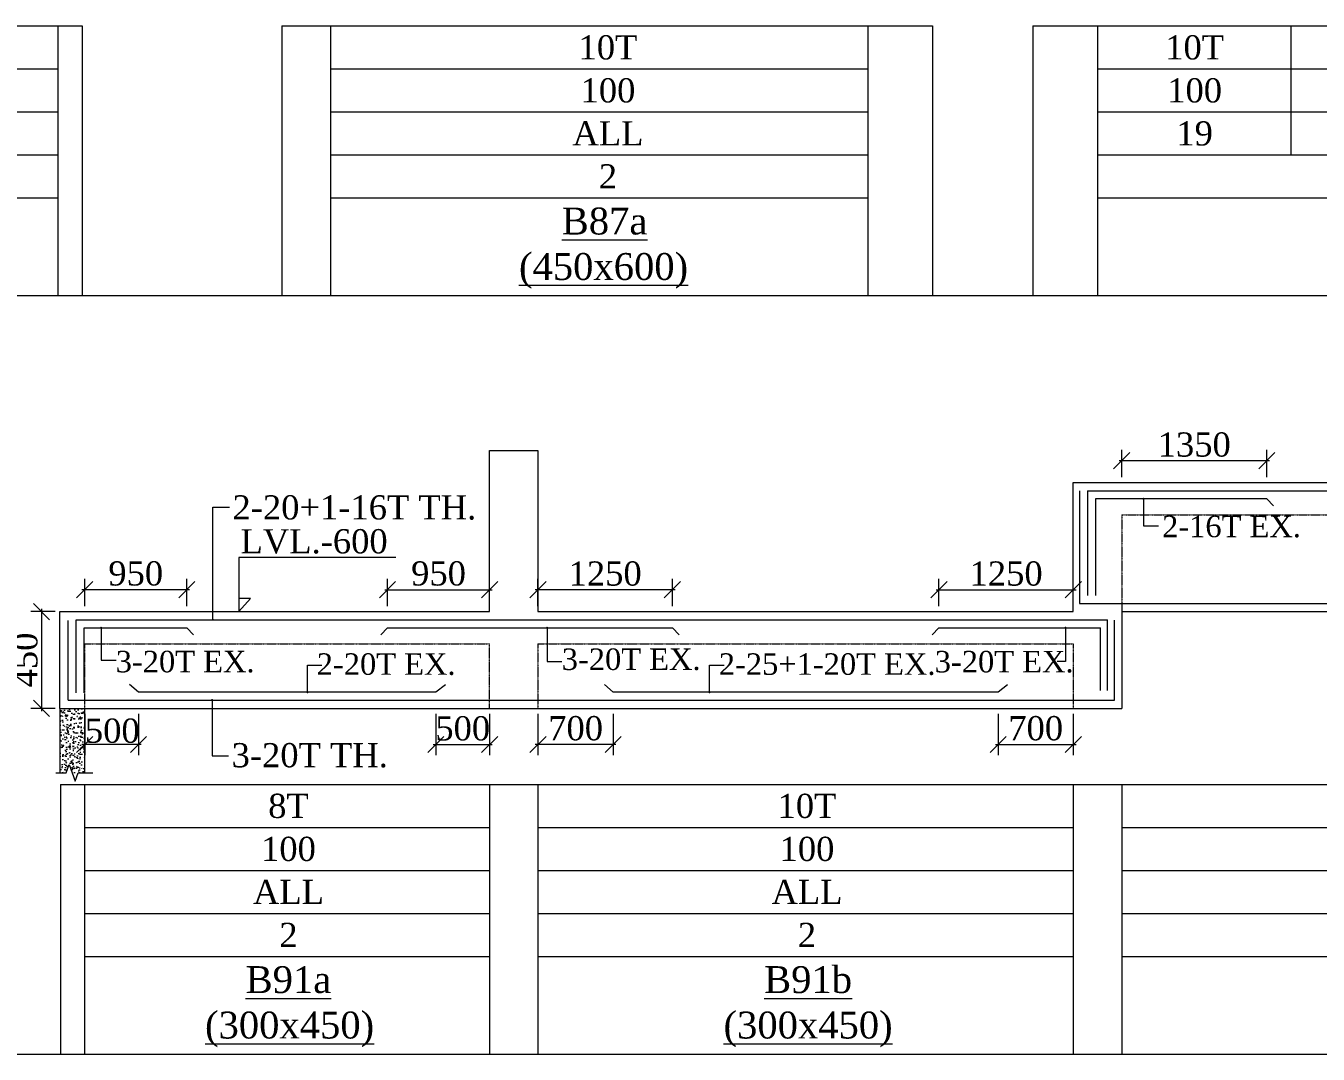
# Model space of a CAD drawing. Header units: millimetres. Extents: x 9781889 to 10654170, y -7832723 to -7608561.
# Drawn here: x 10272073 to 10284095, y -7780680 to -7771115 of the extents above; entities that cross this region are included whole.
import ezdxf
from ezdxf.enums import TextEntityAlignment as Align

# ---------------------------------------------------------------- set-up
doc = ezdxf.new("R2010")
doc.units = ezdxf.units.MM
doc.header["$LTSCALE"] = 10
doc.header["$PDMODE"] = 3
doc.linetypes.add('HIDDEN', pattern=[0.375, 0.25, -0.125])
for name, color, linetype, lineweight in [('LVL', 3, 'Continuous', 0), ('S-CUT OUT LINE', 9, 'Continuous', 0), ('S-DIM L.S.', 7, 'Continuous', 0), ('S-HATCH', 8, 'Continuous', 0), ('S-L.S.SECTION', 5, 'Continuous', 0), ('S-L.S.SLAB LINE', 252, 'HIDDEN', 0), ('S-L.S.STEEL', 1, 'Continuous', 9), ('S-SECTION MARK', 7, 'Continuous', 0), ('S-SHEET', 251, 'Continuous', 0), ('S-TEXT', 7, 'Continuous', 0), ('S-TEXT L.S. BEAM NO.', 30, 'Continuous', 0), ('S-TEXT. L.S.', 7, 'Continuous', 0)]:
    doc.layers.add(name, color=color, linetype=linetype, lineweight=lineweight)
doc.styles.add('135', font='arial.ttf', dxfattribs={"width": 0.8, "height": 135})
doc.styles.get("Standard").update_dxf_attribs({"font": 'arial.ttf'})
doc.styles.add('TEXT', font='times.ttf')
doc.dimstyles.new('75', dxfattribs={"dimtxt": 135, "dimasz": 90, "dimexe": 0.1, "dimexo": 0.03, "dimgap": 0.09, "dimtad": 1, "dimdec": 0, "dimzin": 0, "dimdsep": 46, "dimtxsty": '135', "dimblk": 'ARCHTICK', "dimcen": 0.09, "dimclrd": 256, "dimclre": 256, "dimclrt": 256, "dimadec": 0, "dimazin": 0, "dimtfac": 1, "dimtdec": 0, "dimtofl": 0, "dimtmove": 1, "dimatfit": 3, "dimldrblk": 'DOTSMALL', "dimfxl": 1, "dimtolj": 1, "dimtzin": 0, "dimlwd": -1, "dimlwe": -1, "dimarcsym": 0})
doc.dimstyles.new('SETU_1', dxfattribs={"dimtxt": 200, "dimasz": 150, "dimexe": 100, "dimexo": 50, "dimgap": 35, "dimtad": 1, "dimdec": 0, "dimzin": 0, "dimdsep": 46, "dimtxsty": 'Standard', "dimblk": 'OBLIQUE', "dimcen": 150, "dimdle": 25, "dimclrd": 256, "dimclre": 7, "dimclrt": 256, "dimadec": 0, "dimazin": 0, "dimtfac": 1, "dimtdec": 0, "dimtofl": 0, "dimtmove": 1, "dimatfit": 3, "dimfxl": 1, "dimtolj": 1, "dimtzin": 0, "dimlwd": -1, "dimlwe": 5, "dimarcsym": 1})

# ---------------------------------------------------------------- blocks, each defined once
blk = doc.blocks.new('_ArchTick')
at = {"color": 0, "linetype": 'ByBlock', "const_width": 0.15}
blk.add_lwpolyline([(-0.5, -0.5), (0.5, 0.5)], dxfattribs=at)
blk = doc.blocks.new('_Oblique')
at = {"color": 0, "linetype": 'ByBlock', "lineweight": -2}
blk.add_line((-0.5, -0.5), (0.5, 0.5), dxfattribs=at)
blk = doc.blocks.new('*D721')
at = {"layer": 'Defpoints', "color": 0, "transparency": 16777216}
for p in [(10272620, -7776360), (10272620, -7776564, 0), (10273570, -7776564, 0)]:
    blk.add_point(p, dxfattribs=at)
at = {"layer": 'S-DIM L.S.', "color": 7, "lineweight": 5, "transparency": 16777216}
for p, q in [((10272620, -7776514), (10272620, -7776260)), ((10273570, -7776514), (10273570, -7776260))]:
    blk.add_line(p, q, dxfattribs=at)
at = {"layer": 'S-DIM L.S.', "transparency": 16777216}
blk.add_line((10273595, -7776360), (10272595, -7776360), dxfattribs=at)
at = {"layer": 'S-DIM L.S.', "transparency": 16777216, "xscale": 150, "yscale": 150, "zscale": 150, "rotation": 180}
blk.add_blockref('_Oblique', (10272620, -7776360), dxfattribs=at)
at = {"layer": 'S-DIM L.S.', "transparency": 16777216, "xscale": 150, "yscale": 150, "zscale": 150}
blk.add_blockref('_Oblique', (10273570, -7776360), dxfattribs=at)
at = {"layer": 'S-DIM L.S.', "transparency": 16777216, "insert": (10273095, -7776210), "char_height": 225, "attachment_point": 5, "style": 'TEXT'}
blk.add_mtext('\\A1;950', dxfattribs=at)
blk = doc.blocks.new('*D722')
at = {"layer": 'Defpoints', "color": 0, "transparency": 16777216}
for p in [(10272394, -7776564), (10272219, -7777464), (10272394, -7777464)]:
    blk.add_point(p, dxfattribs=at)
at = {"layer": 'S-DIM L.S.', "color": 7, "lineweight": 5, "transparency": 16777216}
for p, q in [((10272344, -7776564), (10272119, -7776564)), ((10272344, -7777464), (10272119, -7777464))]:
    blk.add_line(p, q, dxfattribs=at)
at = {"layer": 'S-DIM L.S.', "transparency": 16777216}
blk.add_line((10272219, -7776539), (10272219, -7777489), dxfattribs=at)
at = {"layer": 'S-DIM L.S.', "transparency": 16777216, "xscale": 150, "yscale": 150, "zscale": 150}
for p, rotation in [((10272219, -7776564), 90), ((10272219, -7777464), 270)]:
    blk.add_blockref('_Oblique', p, dxfattribs=dict(at, rotation=rotation))
at = {"layer": 'S-DIM L.S.', "transparency": 16777216, "insert": (10272069, -7777014), "char_height": 225, "attachment_point": 5, "rotation": 90, "style": 'TEXT'}
blk.add_mtext('\\A1;450', dxfattribs=at)
blk = doc.blocks.new('*D723')
at = {"layer": 'Defpoints', "color": 0, "transparency": 16777216}
for p in [(10276387, -7776360), (10275437, -7776564, 0), (10276387, -7776564, 0)]:
    blk.add_point(p, dxfattribs=at)
at = {"layer": 'S-DIM L.S.', "color": 7, "lineweight": 5, "transparency": 16777216}
for p, q in [((10275437, -7776514), (10275437, -7776260)), ((10276387, -7776514), (10276387, -7776260))]:
    blk.add_line(p, q, dxfattribs=at)
at = {"layer": 'S-DIM L.S.', "transparency": 16777216}
blk.add_line((10275412, -7776360), (10276412, -7776360), dxfattribs=at)
at = {"layer": 'S-DIM L.S.', "transparency": 16777216, "xscale": 150, "yscale": 150, "zscale": 150, "rotation": 180}
blk.add_blockref('_Oblique', (10275437, -7776360), dxfattribs=at)
at = {"layer": 'S-DIM L.S.', "transparency": 16777216, "xscale": 150, "yscale": 150, "zscale": 150}
blk.add_blockref('_Oblique', (10276387, -7776360), dxfattribs=at)
at = {"layer": 'S-DIM L.S.', "transparency": 16777216, "insert": (10275912, -7776210), "char_height": 225, "attachment_point": 5, "style": 'TEXT'}
blk.add_mtext('\\A1;950', dxfattribs=at)
blk = doc.blocks.new('*D724')
at = {"layer": 'Defpoints', "color": 0, "transparency": 16777216}
for p in [(10282267, -7775160), (10282267, -7775364, 0), (10283617, -7775364, 0)]:
    blk.add_point(p, dxfattribs=at)
at = {"layer": 'S-DIM L.S.', "color": 7, "lineweight": 5, "transparency": 16777216}
for p, q in [((10282267, -7775314), (10282267, -7775060)), ((10283617, -7775314), (10283617, -7775060))]:
    blk.add_line(p, q, dxfattribs=at)
at = {"layer": 'S-DIM L.S.', "transparency": 16777216}
blk.add_line((10283642, -7775160), (10282242, -7775160), dxfattribs=at)
at = {"layer": 'S-DIM L.S.', "transparency": 16777216, "xscale": 150, "yscale": 150, "zscale": 150, "rotation": 180}
blk.add_blockref('_Oblique', (10282267, -7775160), dxfattribs=at)
at = {"layer": 'S-DIM L.S.', "transparency": 16777216, "xscale": 150, "yscale": 150, "zscale": 150}
blk.add_blockref('_Oblique', (10283617, -7775160), dxfattribs=at)
at = {"layer": 'S-DIM L.S.', "transparency": 16777216, "insert": (10282942, -7775011), "char_height": 225, "attachment_point": 5, "style": 'TEXT'}
blk.add_mtext('\\A1;1350', dxfattribs=at)
blk = doc.blocks.new('*D1669')
at = {"layer": 'Defpoints', "color": 0, "transparency": 16777216}
for p in [(10276837, -7776360), (10276837, -7776564, 0), (10278087, -7776564, 0)]:
    blk.add_point(p, dxfattribs=at)
at = {"layer": 'S-DIM L.S.', "color": 7, "lineweight": 5, "transparency": 16777216}
for p, q in [((10276837, -7776514), (10276837, -7776260)), ((10278087, -7776514), (10278087, -7776260))]:
    blk.add_line(p, q, dxfattribs=at)
at = {"layer": 'S-DIM L.S.', "transparency": 16777216}
blk.add_line((10278112, -7776360), (10276812, -7776360), dxfattribs=at)
at = {"layer": 'S-DIM L.S.', "transparency": 16777216, "xscale": 150, "yscale": 150, "zscale": 150, "rotation": 180}
blk.add_blockref('_Oblique', (10276837, -7776360), dxfattribs=at)
at = {"layer": 'S-DIM L.S.', "transparency": 16777216, "xscale": 150, "yscale": 150, "zscale": 150}
blk.add_blockref('_Oblique', (10278087, -7776360), dxfattribs=at)
at = {"layer": 'S-DIM L.S.', "transparency": 16777216, "insert": (10277462, -7776211), "char_height": 225, "attachment_point": 5, "style": 'TEXT'}
blk.add_mtext('\\A1;1250', dxfattribs=at)
blk = doc.blocks.new('*D1670')
at = {"layer": 'Defpoints', "color": 0, "transparency": 16777216}
for p in [(10281817, -7776360), (10280567, -7776564, 0), (10281817, -7776564, 0)]:
    blk.add_point(p, dxfattribs=at)
at = {"layer": 'S-DIM L.S.', "color": 7, "lineweight": 5, "transparency": 16777216}
for p, q in [((10280567, -7776514), (10280567, -7776260)), ((10281817, -7776514), (10281817, -7776260))]:
    blk.add_line(p, q, dxfattribs=at)
at = {"layer": 'S-DIM L.S.', "transparency": 16777216}
blk.add_line((10280542, -7776360), (10281842, -7776360), dxfattribs=at)
at = {"layer": 'S-DIM L.S.', "transparency": 16777216, "xscale": 150, "yscale": 150, "zscale": 150, "rotation": 180}
blk.add_blockref('_Oblique', (10280567, -7776360), dxfattribs=at)
at = {"layer": 'S-DIM L.S.', "transparency": 16777216, "xscale": 150, "yscale": 150, "zscale": 150}
blk.add_blockref('_Oblique', (10281817, -7776360), dxfattribs=at)
at = {"layer": 'S-DIM L.S.', "transparency": 16777216, "insert": (10281192, -7776211), "char_height": 225, "attachment_point": 5, "style": 'TEXT'}
blk.add_mtext('\\A1;1250', dxfattribs=at)
blk = doc.blocks.new('*D1682')
at = {"layer": 'Defpoints', "color": 0, "transparency": 16777216}
for p in [(10281117, -7777464, 0), (10281817, -7777464, 0), (10281817, -7777800)]:
    blk.add_point(p, dxfattribs=at)
at = {"layer": 'S-DIM L.S.', "color": 7, "lineweight": 5, "transparency": 16777216}
for p, q in [((10281117, -7777514), (10281117, -7777900)), ((10281817, -7777514), (10281817, -7777900))]:
    blk.add_line(p, q, dxfattribs=at)
at = {"layer": 'S-DIM L.S.', "transparency": 16777216}
blk.add_line((10281092, -7777800), (10281842, -7777800), dxfattribs=at)
at = {"layer": 'S-DIM L.S.', "transparency": 16777216, "xscale": 150, "yscale": 150, "zscale": 150, "rotation": 180}
blk.add_blockref('_Oblique', (10281117, -7777800), dxfattribs=at)
at = {"layer": 'S-DIM L.S.', "transparency": 16777216, "xscale": 150, "yscale": 150, "zscale": 150}
blk.add_blockref('_Oblique', (10281817, -7777800), dxfattribs=at)
at = {"layer": 'S-DIM L.S.', "transparency": 16777216, "insert": (10281467, -7777650), "char_height": 225, "attachment_point": 5, "style": 'TEXT'}
blk.add_mtext('\\A1;700', dxfattribs=at)
blk = doc.blocks.new('*D1683')
at = {"layer": 'Defpoints', "color": 0, "transparency": 16777216}
for p in [(10276837, -7777464, 0), (10277537, -7777464, 0), (10276837, -7777800)]:
    blk.add_point(p, dxfattribs=at)
at = {"layer": 'S-DIM L.S.', "color": 7, "lineweight": 5, "transparency": 16777216}
for p, q in [((10276837, -7777514), (10276837, -7777900)), ((10277537, -7777514), (10277537, -7777900))]:
    blk.add_line(p, q, dxfattribs=at)
at = {"layer": 'S-DIM L.S.', "transparency": 16777216}
blk.add_line((10277562, -7777800), (10276812, -7777800), dxfattribs=at)
at = {"layer": 'S-DIM L.S.', "transparency": 16777216, "xscale": 150, "yscale": 150, "zscale": 150, "rotation": 180}
blk.add_blockref('_Oblique', (10276837, -7777800), dxfattribs=at)
at = {"layer": 'S-DIM L.S.', "transparency": 16777216, "xscale": 150, "yscale": 150, "zscale": 150}
blk.add_blockref('_Oblique', (10277537, -7777800), dxfattribs=at)
at = {"layer": 'S-DIM L.S.', "transparency": 16777216, "insert": (10277187, -7777650), "char_height": 225, "attachment_point": 5, "style": 'TEXT'}
blk.add_mtext('\\A1;700', dxfattribs=at)
blk = doc.blocks.new('*D1684')
at = {"layer": 'Defpoints', "color": 0, "transparency": 16777216}
for p in [(10275887, -7777464, 0), (10276387, -7777464, 0), (10276387, -7777800)]:
    blk.add_point(p, dxfattribs=at)
at = {"layer": 'S-DIM L.S.', "color": 7, "lineweight": 5, "transparency": 16777216}
for p, q in [((10275887, -7777514), (10275887, -7777900)), ((10276387, -7777514), (10276387, -7777900))]:
    blk.add_line(p, q, dxfattribs=at)
at = {"layer": 'S-DIM L.S.', "transparency": 16777216}
blk.add_line((10275862, -7777800), (10276412, -7777800), dxfattribs=at)
at = {"layer": 'S-DIM L.S.', "transparency": 16777216, "xscale": 150, "yscale": 150, "zscale": 150, "rotation": 180}
blk.add_blockref('_Oblique', (10275887, -7777800), dxfattribs=at)
at = {"layer": 'S-DIM L.S.', "transparency": 16777216, "xscale": 150, "yscale": 150, "zscale": 150}
blk.add_blockref('_Oblique', (10276387, -7777800), dxfattribs=at)
at = {"layer": 'S-DIM L.S.', "transparency": 16777216, "insert": (10276137, -7777651), "char_height": 225, "attachment_point": 5, "style": 'TEXT'}
blk.add_mtext('\\A1;500', dxfattribs=at)
blk = doc.blocks.new('*D1685')
at = {"layer": 'Defpoints', "color": 0, "transparency": 16777216}
for p in [(10272620, -7777464, 0), (10273120, -7777464, 0), (10272620, -7777800)]:
    blk.add_point(p, dxfattribs=at)
at = {"layer": 'S-DIM L.S.', "color": 7, "lineweight": 5, "transparency": 16777216}
for p, q in [((10272620, -7777514), (10272620, -7777900)), ((10273120, -7777514), (10273120, -7777900))]:
    blk.add_line(p, q, dxfattribs=at)
at = {"layer": 'S-DIM L.S.', "transparency": 16777216}
blk.add_line((10273145, -7777800), (10272595, -7777800), dxfattribs=at)
at = {"layer": 'S-DIM L.S.', "transparency": 16777216, "xscale": 150, "yscale": 150, "zscale": 150, "rotation": 180}
blk.add_blockref('_Oblique', (10272620, -7777800), dxfattribs=at)
at = {"layer": 'S-DIM L.S.', "transparency": 16777216, "xscale": 150, "yscale": 150, "zscale": 150}
blk.add_blockref('_Oblique', (10273120, -7777800), dxfattribs=at)
at = {"layer": 'S-DIM L.S.', "transparency": 16777216, "insert": (10272877, -7777673), "char_height": 225, "attachment_point": 5, "style": 'TEXT'}
blk.add_mtext('\\A1;500', dxfattribs=at)

msp = doc.modelspace()

# ---------------------------------------------------------------- hatches: boundary and pattern name
at = {"layer": 'S-HATCH'}
h = msp.add_hatch(dxfattribs=at)
h.set_pattern_fill('AR-CONC', color=256, scale=0.5)
h.set_pattern_definition([(50, (478661.59, -48846.78), (91.0923345, -7.96954277), [9.525, -104.775]), (355, (478661.59, -48846.78), (-17.6217107, 95.5284226), [7.62, -83.8202921]), (100.4514447, (478669.18, -48847.44), (73.47062355, 87.55887596), [8.0950044, -89.0451223]), (46.1842, (478661.59, -48821.38), (135.5395204, -21.021164), [14.2875, -157.1625]), (96.6355576, (478672.88, -48823.13), (118.702067, 123.7130623), [12.1425116, -133.5678041]), (351.1841512, (478661.59, -48821.38), (118.702067, 123.7130623), [11.4299835, -125.729866]), (21, (478674.29, -48827.73), (75.80719563, -51.1325991), [9.525, -104.775]), (326, (478674.29, -48827.73), (30.9010142, 92.09398306), [7.62, -83.82]), (71.451445, (478680.61, -48831.99), (106.70820964, 40.96138444), [8.0950044, -89.0449688]), (37.5, (478661.59, -48846.777), (1.544301625, 42.27751944), [0, -82.804, 0, -85.09, 0, -84.1375]), (7.5, (478661.59, -48846.777), (33.40983126, 50.09028741), [0, -48.514, 0, -80.899, 0, -32.0675]), (327.5, (478633.27, -48846.777), (67.79529758, -2.864372), [0, -31.75, 0, -99.06, 0, -131.445]), (317.5, (478620.57, -48846.78), (74.0645907, 12.71324552), [0, -41.275, 0, -65.786, 0, -93.345])])
h.paths.add_polyline_path([(10272619.9, -7778063.9), (10272504.1, -7778063.9), (10272476.1, -7777987.1), (10272448.1, -7778063.9), (10272389.9, -7778063.9), (10272389.9, -7777463.9), (10272619.9, -7777463.9)])

# ---------------------------------------------------------------- linework, layer by layer
at = {"layer": 'LVL', "linetype": 'Continuous', "elevation": 0}
msp.add_lwpolyline([(10275515.5, -7776060.5), (10274054.2, -7776060.5), (10274054.2, -7776563.9), (10274162.4, -7776441.8), (10274054.2, -7776441.8)], dxfattribs=at)
at = {"layer": 'S-CUT OUT LINE', "color": 1, "elevation": 0}
msp.add_lwpolyline([(10272350.5, -7778063.9), (10272448.1, -7778063.9), (10272476.1, -7777987.1), (10272532.1, -7778140.8), (10272560, -7778063.9), (10272694.9, -7778063.9)], dxfattribs=at)
at = {"layer": 'S-L.S.SECTION'}
for p, q in [((10281816.8, -7775363.9, 0), (10294071.9, -7775363.9, 0)), ((10281816.8, -7776563.9, 0), (10281816.8, -7775363.9, 0)), ((10272389.9, -7776563.9, 0), (10276386.8, -7776563.9, 0)), ((10272389.9, -7777463.9, 0), (10272389.9, -7776563.9, 0)), ((10272389.9, -7777463.9, 0), (10272389.9, -7776563.9, 0)), ((10276836.8, -7776563.9, 0), (10281816.8, -7776563.9, 0)), ((10282266.9, -7776563.9, 0), (10294071.9, -7776563.9, 0)), ((10282266.9, -7776563.9, 0), (10282266.9, -7777463.9, 0)), ((10272394, -7777463.9, 0), (10282266.9, -7777463.9, 0))]:
    msp.add_line(p, q, dxfattribs=at)
at = {"layer": 'S-L.S.SECTION', "color": 1}
for p, q in [((10272389.9, -7777463.9, 0), (10272389.9, -7778063.9, 0)), ((10272619.9, -7777463.9, 0), (10272619.9, -7778063.9, 0))]:
    msp.add_line(p, q, dxfattribs=at)
at = {"layer": 'S-L.S.SECTION', "elevation": 0}
msp.add_lwpolyline([(10276386.8, -7776563.9), (10276386.8, -7775063.9), (10276836.8, -7775063.9), (10276836.8, -7776563.9)], dxfattribs=at)
at = {"layer": 'S-L.S.SLAB LINE', "ltscale": 0.3}
for p, q in [((10282266.9, -7775663.9, 0), (10287741.9, -7775663.9, 0)), ((10282266.9, -7775663.9, 0), (10282266.9, -7776563.9, 0)), ((10272619.9, -7776863.9, 0), (10276386.8, -7776863.9, 0)), ((10272619.9, -7776863.9, 0), (10272619.9, -7777463.9, 0)), ((10272619.9, -7776863.9, 0), (10272619.9, -7777463.9, 0)), ((10272619.9, -7776863.9, 0), (10272619.9, -7777463.9, 0)), ((10276836.8, -7776863.9, 0), (10281816.8, -7776863.9, 0)), ((10281816.8, -7776863.9, 0), (10281816.8, -7777463.9, 0))]:
    msp.add_line(p, q, dxfattribs=at)
at = {"layer": 'S-L.S.SLAB LINE', "ltscale": 0.3, "elevation": 0}
for points in [[(10276386.8, -7777463.9), (10276386.8, -7776863.9)], [(10276836.8, -7776863.9), (10276836.8, -7777463.9)]]:
    msp.add_lwpolyline(points, dxfattribs=at)
at = {"layer": 'S-L.S.STEEL'}
for p, q in [((10281874.7, -7775438.9, 0), (10281874.7, -7776488.9, 0)), ((10281949.7, -7775438.9, 0), (10293921.9, -7775438.9, 0)), ((10281949.7, -7775438.9, 0), (10281949.7, -7776413, 0)), ((10282024.7, -7775513.9, 0), (10282024.7, -7776413, 0)), ((10283616.9, -7775513.9, 0), (10283680.1, -7775580.8, 0)), ((10281874.7, -7776488.9, 0), (10293996.9, -7776488.9, 0)), ((10272464.9, -7777388.9, 0), (10272464.9, -7776645.4, 0)), ((10272539.9, -7776638.9, 0), (10282134.7, -7776638.9, 0)), ((10272539.9, -7777320, 0), (10272539.9, -7776638.9, 0)), ((10282134.7, -7777298.3, 0), (10282134.7, -7776638.9, 0)), ((10282200.8, -7777388.9, 0), (10282200.8, -7776644.7, 0)), ((10272614.9, -7777320, 0), (10272614.9, -7776713.9, 0)), ((10275436.8, -7776713.9, 0), (10275373.6, -7776780.8, 0)), ((10275436.8, -7776713.9, 0), (10278086.9, -7776713.9, 0)), ((10278086.9, -7776713.9, 0), (10278150.1, -7776780.8, 0)), ((10280566.8, -7776713.9, 0), (10280503.6, -7776780.8, 0)), ((10280566.8, -7776713.9, 0), (10282068.7, -7776713.9, 0)), ((10282068.7, -7777298.3, 0), (10282068.7, -7776713.9, 0)), ((10272464.9, -7777388.9, 0), (10282200.8, -7777388.9, 0))]:
    msp.add_line(p, q, dxfattribs=at)
at = {"layer": 'S-L.S.STEEL', "elevation": 0}
for points in [[(10275976.2, -7777245.7), (10275886.7, -7777313.9), (10273120, -7777313.9), (10273038, -7777243.2)], [(10281206.2, -7777245.7), (10281116.7, -7777313.9), (10277536.9, -7777313.9), (10277454.9, -7777243.2)]]:
    msp.add_lwpolyline(points, dxfattribs=at)
at = {"layer": 'S-L.S.STEEL'}
for points in [[(10283616.9, -7775513.9, 0), (10282024.7, -7775513.9, 0)], [(10272614.9, -7776713.9, 0), (10273569.9, -7776713.9, 0), (10273633.1, -7776780.8, 0)]]:
    msp.add_polyline3d(points, dxfattribs=at)
at = {"layer": 'S-SHEET'}
for p, q in [((10260858.2, -7771115.3, 0), (10272597, -7771115.3, 0)), ((10272371.1, -7771115.3, 0), (10272371.1, -7773624.6, 0)), ((10272597, -7771115.3, 0), (10272597, -7773624.6, 0)), ((10274455.5, -7771115.3, 0), (10280506, -7771115.3, 0)), ((10274455.5, -7771115.3, 0), (10274455.5, -7773624.6, 0)), ((10274905.5, -7771115.3, 0), (10274905.5, -7773624.6, 0)), ((10279906, -7771115.3, 0), (10279906, -7773624.6, 0)), ((10280506, -7771115.3, 0), (10280506, -7773624.6, 0)), ((10281441.4, -7771115.3, 0), (10289871.4, -7771115.3, 0)), ((10281441.4, -7771115.3), (10281441.4, -7773624.6)), ((10282041.4, -7771115.3), (10282041.4, -7773624.6)), ((10283841.4, -7771115.3), (10283841.4, -7772315.3)), ((10267593.2, -7771515.3, 0), (10272371.1, -7771515.3, 0)), ((10274905.5, -7771515.3, 0), (10279906, -7771515.3, 0)), ((10282041.4, -7771515.3, 0), (10289271.4, -7771515.3, 0)), ((10267593.2, -7771915.3, 0), (10272371.1, -7771915.3, 0)), ((10274905.5, -7771915.3, 0), (10279906, -7771915.3, 0)), ((10282041.4, -7771915.3, 0), (10289271.4, -7771915.3, 0)), ((10267593.2, -7772315.3, 0), (10272371.1, -7772315.3, 0)), ((10274905.5, -7772315.3, 0), (10279906, -7772315.3, 0)), ((10282041.4, -7772315.3, 0), (10289271.4, -7772315.3, 0)), ((10267593.2, -7772715.3, 0), (10272371.1, -7772715.3, 0)), ((10274905.5, -7772715.3, 0), (10279906, -7772715.3, 0)), ((10282041.4, -7772715.3, 0), (10289271.4, -7772715.3, 0)), ((10258805, -7773624.6), (10310139.2, -7773624.6)), ((10260858.2, -7773624.6, 0), (10272597, -7773624.6, 0)), ((10274455.5, -7773624.6), (10280506, -7773624.6, 0)), ((10281441.4, -7773624.6, 0), (10289871.4, -7773624.6, 0)), ((10272394, -7778170.9, 0), (10272394, -7780680.2, 0)), ((10272394, -7778170.9, 0), (10294071.9, -7778170.9, 0)), ((10272619.9, -7778170.9, 0), (10272619.9, -7780680.2, 0)), ((10276386.9, -7778170.9, 0), (10276386.9, -7780680.2, 0)), ((10276836.9, -7778170.9, 0), (10276836.9, -7780680.2, 0)), ((10281816.9, -7778170.9, 0), (10281816.9, -7780680.2, 0)), ((10282266.9, -7778170.9, 0), (10282266.9, -7780680.2, 0)), ((10272619.9, -7778570.9, 0), (10276386.9, -7778570.9, 0)), ((10276836.9, -7778570.9, 0), (10281816.9, -7778570.9, 0)), ((10282266.9, -7778570.9, 0), (10287741.9, -7778570.9, 0)), ((10272619.9, -7778970.9, 0), (10276386.9, -7778970.9, 0)), ((10276836.9, -7778970.9, 0), (10281816.9, -7778970.9, 0)), ((10282266.9, -7778970.9, 0), (10287741.9, -7778970.9, 0)), ((10272619.9, -7779370.9, 0), (10276386.9, -7779370.9, 0)), ((10276836.9, -7779370.9, 0), (10281816.9, -7779370.9, 0)), ((10282266.9, -7779370.9, 0), (10287741.9, -7779370.9, 0)), ((10272619.9, -7779770.9, 0), (10276386.9, -7779770.9, 0)), ((10276836.9, -7779770.9, 0), (10281816.9, -7779770.9, 0)), ((10282266.9, -7779770.9, 0), (10287741.9, -7779770.9, 0)), ((10258805, -7780680.2), (10310139.2, -7780680.2)), ((10272394, -7780680.2), (10294071.9, -7780680.2, 0))]:
    msp.add_line(p, q, dxfattribs=at)

# ---------------------------------------------------------------- texts
at = {"layer": 'LVL', "style": 'TEXT'}
msp.add_text('LVL.-600', height=225, dxfattribs=at).set_placement((10274070, -7776022.1, 0))
at = {"layer": 'S-TEXT', "linetype": 'ByBlock', "style": 'TEXT'}
for s, p in [('10T', (10277488, -7771315.3, 0)), ('10T', (10282945.7, -7771315.3, 0)), ('100', (10277488, -7771715.3, 0)), ('100', (10282945.7, -7771715.3, 0)), ('ALL', (10277488, -7772115.3, 0)), ('19', (10282945.7, -7772115.3, 0)), ('2', (10277488, -7772515.3, 0)), ('8T', (10274515.9, -7778370.9, 0)), ('10T', (10279339.4, -7778370.9, 0)), ('100', (10274515.9, -7778770.9, 0)), ('100', (10279339.4, -7778770.9, 0)), ('ALL', (10274515.9, -7779170.9, 0)), ('ALL', (10279339.4, -7779170.9, 0)), ('2', (10274515.9, -7779570.9, 0)), ('2', (10279339.4, -7779570.9, 0))]:
    msp.add_text(s, height=225, dxfattribs=at).set_placement(p, align=Align.MIDDLE_CENTER)
at = {"layer": 'S-TEXT L.S. BEAM NO.', "color": 140, "linetype": 'ByBlock', "style": 'TEXT'}
for s, p in [('%%UB87a', (10277057.8, -7773055.9, 0)), ('%%U(450x600)', (10276660.3, -7773478.9, 0))]:
    msp.add_text(s, height=250, dxfattribs=at).set_placement(p)
at = {"layer": 'S-TEXT L.S. BEAM NO.', "color": 35, "linetype": 'ByBlock', "style": 'TEXT'}
for s, p in [('%%UB91a', (10274117.1, -7780111.6, 0)), ('%%UB91b', (10278940.6, -7780111.6, 0)), ('%%U(300x450)', (10273739.7, -7780534.6, 0)), ('%%U(300x450)', (10278563.2, -7780534.6, 0))]:
    msp.add_text(s, height=250, dxfattribs=at).set_placement(p)
at = {"layer": 'S-TEXT. L.S.', "style": 'TEXT'}
for s, height, p in [('2-20+1-16T TH.', 225, (10273994.9, -7775706.8, 0)), ('2-16T EX.', 200, (10282642.7, -7775871.5, 0)), ('3-20T EX.', 200, (10272908.5, -7777128.5, 0)), ('2-20T EX.', 200, (10274778.6, -7777151.9, 0)), ('3-20T EX.', 200, (10277057.9, -7777106.7, 0)), ('2-25+1-20T EX.', 200, (10278519, -7777151.9, 0)), ('3-20T EX.', 200, (10280527.6, -7777129.1, 0)), ('3-20T TH.', 225, (10273987.1, -7778011.8, 0))]:
    msp.add_text(s, height=height, dxfattribs=at).set_placement(p)

# ---------------------------------------------------------------- dimensions: what is measured, and where the dimension line sits
at = {"layer": 'S-DIM L.S.'}
for base, p1, p2, picture, middle in [((10282266.9, -7775160.1, 0), (10283616.9, -7775363.9, 0), (10282266.9, -7775363.9, 0), '*D724', (10282941.9, -7775010.7, 0)), ((10272619.9, -7776360.1, 0), (10273569.9, -7776563.9, 0), (10272619.9, -7776563.9, 0), '*D721', (10273094.9, -7776210.3, 0)), ((10276836.9, -7776360.1, 0), (10278086.9, -7776563.9, 0), (10276836.9, -7776563.9, 0), '*D1669', (10277461.9, -7776210.7, 0)), ((10276836.8, -7777800, 0), (10277536.9, -7777463.9, 0), (10276836.8, -7777463.9, 0), '*D1683', (10277186.9, -7777650.2, 0))]:
    dim = msp.add_linear_dim(base=base, p1=p1, p2=p2, dimstyle='SETU_1', override={"dimtxt": 225, "dimtxsty": 'TEXT'}, dxfattribs=at)
    dim.commit()
    dim.dimension.update_dxf_attribs({"geometry": picture, "text_midpoint": middle})
for base, p1, p2, picture, middle in [((10276386.8, -7776360.1, 0), (10275436.8, -7776563.9, 0), (10276386.8, -7776563.9, 0), '*D723', (10275911.8, -7776210.3, 0)), ((10281816.8, -7776360.1, 0), (10280566.8, -7776563.9, 0), (10281816.8, -7776563.9, 0), '*D1670', (10281191.8, -7776210.7, 0)), ((10281816.8, -7777800, 0), (10281116.7, -7777463.9, 0), (10281816.8, -7777463.9, 0), '*D1682', (10281466.8, -7777650.2, 0))]:
    dim = msp.add_linear_dim(base=base, p1=p1, p2=p2, angle=180, dimstyle='SETU_1', override={"dimtxt": 225, "dimtxsty": 'TEXT'}, dxfattribs=at)
    dim.commit()
    dim.dimension.update_dxf_attribs({"geometry": picture, "text_midpoint": middle})
at = {"layer": 'S-DIM L.S.', "color": 7}
dim = msp.add_linear_dim(base=(10272218.8, -7777463.9, 0), p1=(10272394, -7776563.9, 0), p2=(10272394, -7777463.9, 0), angle=90, dimstyle='SETU_1', override={"dimtxt": 225, "dimlfac": 0.5, "dimtxsty": 'TEXT'}, dxfattribs=at)
dim.commit()
dim.dimension.update_dxf_attribs({"geometry": '*D722', "text_midpoint": (10272069.4, -7777013.9, 0)})
at = {"layer": 'S-DIM L.S.'}
dim = msp.add_linear_dim(base=(10272619.9, -7777800, 0), p1=(10273120, -7777463.9, 0), p2=(10272619.9, -7777463.9, 0), dimstyle='SETU_1', override={"dimtxt": 225, "dimtxsty": 'TEXT'}, dxfattribs=at)
dim.commit()
dim.dimension.update_dxf_attribs({"geometry": '*D1685', "text_midpoint": (10272876.8, -7777822.8, 0), "dimtype": 160})
dim = msp.add_linear_dim(base=(10276386.8, -7777800, 0), p1=(10275886.7, -7777463.9, 0), p2=(10276386.8, -7777463.9, 0), angle=180, dimstyle='SETU_1', override={"dimtxt": 225, "dimtxsty": 'TEXT'}, dxfattribs=at)
dim.commit()
dim.dimension.update_dxf_attribs({"geometry": '*D1684', "text_midpoint": (10276136.8, -7777800, 0), "dimtype": 160})

# ---------------------------------------------------------------- leaders
at = {"layer": 'S-SECTION MARK'}
for points in [[(10273813.2, -7776638.9, 0), (10273813.2, -7775591.7, 0), (10273965.8, -7775591.7, 0)], [(10282468.7, -7775513.9, 0), (10282468.7, -7775766.2, 0), (10282608, -7775766.2, 0)], [(10272772.2, -7776713.9, 0), (10272772.2, -7777015.7, 0), (10272911.5, -7777015.7, 0)], [(10276921, -7776713.9, 0), (10276921, -7777029, 0), (10277060.4, -7777029, 0)], [(10281745.1, -7776713.9, 0), (10281745.1, -7777029, 0), (10281667, -7777029, 0)], [(10274692.2, -7777313.9, 0), (10274692.2, -7777061.6, 0), (10274827.6, -7777061.6, 0)], [(10278432.7, -7777313.9, 0), (10278432.7, -7777061.6, 0), (10278568, -7777061.6, 0)], [(10273805.5, -7777385, 0), (10273805.5, -7777906.9, 0), (10273958, -7777906.9, 0)]]:
    msp.add_leader(points, dimstyle='75', override={"dimasz": 75}, dxfattribs=at)

doc.saveas('drawing.dxf')
